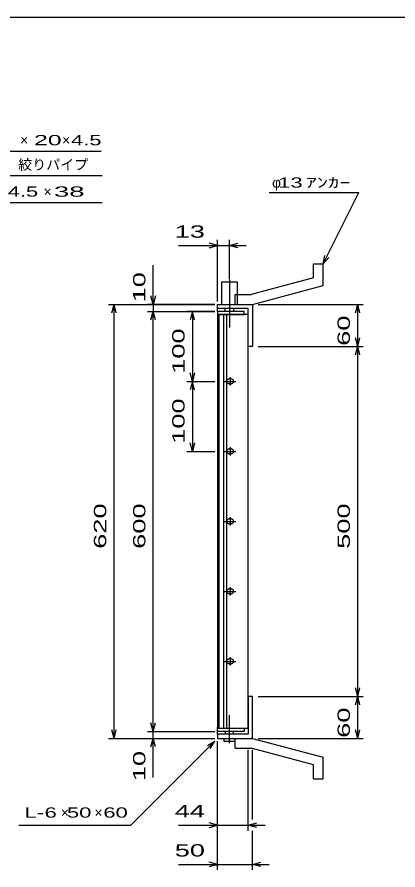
# Model space of a CAD drawing. Units: millimetres, scale not verified. Extents: x -1456 to 1379, y -1028 to 847.
# Drawn here: x -478 to 67, y -371 to 847 of the extents above; entities that cross this region are included whole.
import ezdxf
from ezdxf.enums import TextEntityAlignment as Align

# ---------------------------------------------------------------- set-up
doc = ezdxf.new("R2010")
doc.units = ezdxf.units.MM
doc.header["$LTSCALE"] = 8
doc.linetypes.add('LONG_DASHED_DOTTED', pattern=[15.25, 12, -1.5, 0.25, -1.5])
for name, color, linetype, lineweight in [('0_2', 150, 'Continuous', 25), ('16', 3, 'Continuous', 25), ('19', 6, 'Continuous', 25), ('22', 4, 'Continuous', 25)]:
    doc.layers.add(name, color=color, linetype=linetype, lineweight=lineweight)
doc.styles.add('ベクトル', font='')
doc.styles.get('ベクトル').set_extended_font_data('ベクトル')

msp = doc.modelspace()

# ---------------------------------------------------------------- linework, layer by layer
at = {"layer": '0_2'}
msp.add_line((-1388.8, 847.2), (1379.2, 847.2), dxfattribs=at)
at = {"layer": '16'}
for p, q in [((-153.4, 426.8), (-191.4, 426.8)), ((-191.4, 426.8), (-191.4, 422.3)), ((-153.4, 422.3), (-153.4, 426.8)), ((-191.4, 422.3), (-153.4, 422.3)), ((-191.4, 422.3), (-191.4, -168.7)), ((-147.4, 422.3), (-191.4, 422.3)), ((-189.4, 422.3), (-189.4, -168.7)), ((-182.4, -168.7), (-182.4, 422.3)), ((-178.4, 422.3), (-178.4, -168.7)), ((-147.4, -168.7), (-147.4, 422.3)), ((-171.4, 329.8), (-175.4, 329.8)), ((-173.4, 332.8), (-173.4, 320.8)), ((-181.4, 326.8), (-165.4, 326.8)), ((-175.4, 323.8), (-171.4, 323.8)), ((-173.4, 232.8), (-173.4, 220.8)), ((-181.4, 226.8), (-165.4, 226.8)), ((-171.4, 229.8), (-175.4, 229.8)), ((-175.4, 223.8), (-171.4, 223.8)), ((-181.4, 126.8), (-165.4, 126.8)), ((-171.4, 129.8), (-175.4, 129.8)), ((-175.4, 123.8), (-171.4, 123.8)), ((-173.4, 132.8), (-173.4, 120.8)), ((-181.4, 26.8), (-165.4, 26.8)), ((-171.4, 29.8), (-175.4, 29.8)), ((-173.4, 32.8), (-173.4, 20.8)), ((-175.4, 23.8), (-171.4, 23.8)), ((-171.4, -70.2), (-175.4, -70.2)), ((-173.4, -67.2), (-173.4, -79.2)), ((-181.4, -73.2), (-165.4, -73.2)), ((-175.4, -76.2), (-171.4, -76.2)), ((-191.4, -168.7), (-153.4, -168.7)), ((-191.4, -173.2), (-191.4, -168.7)), ((-191.4, -168.7), (-147.4, -168.7)), ((-153.4, -168.7), (-153.4, -173.2)), ((-153.4, -173.2), (-191.4, -173.2))]:
    msp.add_line(p, q, dxfattribs=at)
for centre, radius, start, end in [((-175.4, 326.8), 3, 90, 270), ((-173.4, 326.8), 4, 46.6, 133.4), ((-171.4, 326.8), 3, 270, 90), ((-173.4, 326.8), 4, 226.6, 313.4), ((-175.4, 226.8), 3, 90, 270), ((-173.4, 226.8), 4, 46.6, 133.4), ((-173.4, 226.8), 4, 226.6, 313.4), ((-171.4, 226.8), 3, 270, 90), ((-175.4, 126.8), 3, 90, 270), ((-173.4, 126.8), 4, 46.6, 133.4), ((-173.4, 126.8), 4, 226.6, 313.4), ((-171.4, 126.8), 3, 270, 90), ((-175.4, 26.8), 3, 90, 270), ((-173.4, 26.8), 4, 46.6, 133.4), ((-171.4, 26.8), 3, 270, 90), ((-173.4, 26.8), 4, 226.6, 313.4), ((-175.4, -73.2), 3, 90, 270), ((-173.4, -73.2), 4, 46.6, 133.4), ((-171.4, -73.2), 3, 270, 90), ((-173.4, -73.2), 4, 226.6, 313.4)]:
    msp.add_arc(centre, radius, start, end, dxfattribs=at)
at = {"layer": '19'}
for p, q in [((-54.4, 494.8), (-40.4, 494.8)), ((-54.4, 474.8), (-54.4, 494.8)), ((-40.4, 463.8), (-40.4, 494.8)), ((-185.4, 436.8), (-185.4, 468.8)), ((-185.4, 468.8), (-163.4, 468.8)), ((-163.4, 468.8), (-163.4, 436.8)), ((-54.4, 474.8), (-143.4, 450.8)), ((-141.4, 436.8), (-40.4, 463.8)), ((-166.4, 450.8), (-143.4, 450.8)), ((-166.4, 436.8), (-166.4, 450.8)), ((-191.4, 426.8), (-191.4, 436.8)), ((-191.4, 430.8), (-191.4, 436.8)), ((-191.4, 436.8), (-142.4, 436.8)), ((-147.4, 430.8), (-191.4, 430.8)), ((-180.4, 426.8), (-180.4, 430.8)), ((-168.4, 430.8), (-168.4, 426.8)), ((-166.4, 436.8), (-141.4, 436.8)), ((-147.4, 376.8), (-147.4, 430.8)), ((-142.4, 436.8), (-141.4, 435.8)), ((-141.4, 435.8), (-141.4, 376.8)), ((-141.4, 376.8), (-147.4, 376.8)), ((-141.4, -123.2), (-147.4, -123.2)), ((-147.4, -123.2), (-147.4, -177.2)), ((-141.4, -182.2), (-141.4, -123.2)), ((-191.4, -177.2), (-191.4, -167.2)), ((-191.4, -177.2), (-191.4, -183.2)), ((-147.4, -177.2), (-191.4, -177.2)), ((-180.4, -173.2), (-180.4, -177.2)), ((-168.4, -177.2), (-168.4, -173.2)), ((-142.4, -183.2), (-141.4, -182.2)), ((-191.4, -183.2), (-142.4, -183.2)), ((-182.4, -183.2), (-182.4, -187.2)), ((-182.4, -187.2), (-166.4, -187.2)), ((-166.4, -183.2), (-141.4, -183.2)), ((-166.4, -197.2), (-166.4, -183.2)), ((-166.4, -187.2), (-166.4, -183.2)), ((-141.4, -183.2), (-40.4, -210.2)), ((-166.4, -197.2), (-143.4, -197.2)), ((-54.4, -221.2), (-143.4, -197.2)), ((-40.4, -241.2), (-40.4, -210.2)), ((-54.4, -241.2), (-54.4, -221.2)), ((-54.4, -241.2), (-40.4, -241.2))]:
    msp.add_line(p, q, dxfattribs=at)
at = {"layer": '19', "linetype": 'LONG_DASHED_DOTTED'}
for p, q in [((-174.4, 471.8), (-174.4, 403.8)), ((-174.4, -190.2), (-174.4, -150.2))]:
    msp.add_line(p, q, dxfattribs=at)
at = {"layer": '22'}
for p, q in [((-725.65, 655.8), (-357.65, 655.8)), ((-708.4, 620.8), (-356.4, 620.8)), ((-117.4, 596.8), (10.6, 596.8)), ((-40.4, 494.8), (10.6, 596.8)), ((-692.2, 582.3), (-356.2, 582.3)), ((-191.4, 520.8), (-203.4, 524)), ((-191.4, 440.8), (-191.4, 528.8)), ((-174.4, 472.8), (-174.4, 528.8)), ((-174.4, 520.8), (-162.4, 524)), ((-247.4, 520.8), (-191.4, 520.8)), ((-203.4, 517.6), (-191.4, 520.8)), ((-191.4, 520.8), (-174.4, 520.8)), ((-162.4, 517.6), (-174.4, 520.8)), ((-174.4, 520.8), (-150.4, 520.8)), ((-40.4, 494.8), (-38, 506.48)), ((-40.4, 494.8), (-32.4, 503.6)), ((-283.4, 436.8), (-283.4, 492.8)), ((-283.4, 436.8), (-286.6, 448.8)), ((-280.2, 448.8), (-283.4, 436.8)), ((-347.4, 436.8), (-195.4, 436.8)), ((-342.6, 424.8), (-339.4, 436.8)), ((-336.2, 424.8), (-339.4, 436.8)), ((-339.4, -183.2), (-339.4, 436.8)), ((-195.4, 436.8), (-291.4, 436.8)), ((-291.4, 426.8), (-195.4, 426.8)), ((-286.6, 414.8), (-283.4, 426.8)), ((-283.4, 436.8), (-283.4, 426.8)), ((-280.2, 414.8), (-283.4, 426.8)), ((-283.4, -173.2), (-283.4, 426.8)), ((-195.4, 426.8), (-235.4, 426.8)), ((-227.4, 426.8), (-230.6, 414.8)), ((-224.2, 414.8), (-227.4, 426.8)), ((-227.4, 426.8), (-227.4, 326.8)), ((-133.4, 436.8), (17, 436.8)), ((5.8, 424.8), (9, 436.8)), ((12.2, 424.8), (9, 436.8)), ((9, 376.8), (9, 436.8)), ((9, 376.8), (5.8, 388.8)), ((9, 376.8), (12.2, 388.8)), ((-133.4, 376.8), (17, 376.8)), ((5.8, 364.8), (9, 376.8)), ((12.2, 364.8), (9, 376.8)), ((9, -123.2), (9, 376.8)), ((-227.4, 326.8), (-230.6, 338.8)), ((-224.2, 338.8), (-227.4, 326.8)), ((-235.4, 326.8), (-195.4, 326.8)), ((-227.4, 326.8), (-230.6, 314.8)), ((-224.2, 314.8), (-227.4, 326.8)), ((-227.4, 326.8), (-227.4, 226.8)), ((-227.4, 226.8), (-230.6, 238.8)), ((-224.2, 238.8), (-227.4, 226.8)), ((-235.4, 226.8), (-195.4, 226.8)), ((9, -123.2), (5.8, -111.2)), ((9, -123.2), (12.2, -111.2)), ((-133.4, -123.2), (17, -123.2)), ((5.8, -135.2), (9, -123.2)), ((12.2, -135.2), (9, -123.2)), ((9, -183.2), (9, -123.2)), ((-283.4, -173.2), (-286.6, -161.2)), ((-283.4, -173.2), (-280.2, -161.2)), ((-339.4, -183.2), (-342.6, -171.2)), ((-339.4, -183.2), (-336.2, -171.2)), ((-291.4, -173.2), (-195.4, -173.2)), ((-283.4, -183.2), (-283.4, -173.2)), ((9, -183.2), (5.8, -171.2)), ((9, -183.2), (12.2, -171.2)), ((-347.4, -183.2), (-195.4, -183.2)), ((-315.4, -307.2), (-195.4, -187.2)), ((-291.4, -183.2), (-195.4, -183.2)), ((-286.6, -195.2), (-283.4, -183.2)), ((-280.2, -195.2), (-283.4, -183.2)), ((-283.4, -239.2), (-283.4, -183.2)), ((-205.8, -193.6), (-195.4, -187.2)), ((-201.8, -197.6), (-195.4, -187.2)), ((-191.4, -315.2), (-191.4, -187.2)), ((-191.4, -371.2), (-191.4, -187.2)), ((-133.4, -183.2), (17, -183.2)), ((-147.4, -315.2), (-147.4, -199.4)), ((-141.4, -299.2), (-141.4, -199.4)), ((-191.4, -307.2), (-203.4, -304)), ((-147.4, -307.2), (-135.4, -304)), ((-475.4, -307.2), (-315.4, -307.2)), ((-247.4, -307.2), (-191.4, -307.2)), ((-203.4, -310.4), (-191.4, -307.2)), ((-191.4, -307.2), (-147.4, -307.2)), ((-135.4, -310.4), (-147.4, -307.2)), ((-147.4, -307.2), (-123.4, -307.2)), ((-141.4, -371.2), (-141.4, -315.2)), ((-247.4, -363.2), (-191.4, -363.2)), ((-191.4, -363.2), (-203.4, -360)), ((-203.4, -366.4), (-191.4, -363.2)), ((-191.4, -363.2), (-141.4, -363.2)), ((-141.4, -363.2), (-129.4, -360)), ((-129.4, -366.4), (-141.4, -363.2)), ((-141.4, -363.2), (-117.4, -363.2))]:
    msp.add_line(p, q, dxfattribs=at)

# ---------------------------------------------------------------- texts
at = {"layer": '22', "color": 2, "style": 'ベクトル'}
for s, p in [('×', (-473.65, 671.4)), ('×', (-413.65, 671.4)), ('絞りパイプ', (-476.4, 636.4)), ('φ', (-113.4, 610.8)), ('×', (-440.2, 597.9)), ('×', (-415.4, -289.2)), ('×', (-367.4, -289.2))]:
    msp.add_text(s, height=14.66, dxfattribs=at).set_placement(p, align=Align.MIDDLE_LEFT)
for s, height, width, p in [('20', 14.66, 1.8, (-453.65, 671.4)), (' 4.5 ', 14.66, 1.6, (-409.65, 671.4)), (' 13 ', 14.66, 1.6, (-113.4, 610.8)), ('ｱﾝｶｰ', 14.66, 1.6, (-65.4, 610.8)), (' 4.5 ', 14.66, 1.6, (-500.2, 597.9)), (' 38 ', 14.66, 2, (-436.2, 597.9)), (' 13 ', 17.6, 1.65, (-263.4, 540.8)), (' 44 ', 17.6, 1.65, (-263.4, -287.2)), ('L-', 14.66, 1.6, (-467.4, -289.2)), (' 6 ', 14.66, 1.6, (-447.4, -289.2)), (' 50 ', 14.66, 1.6, (-415.4, -289.2)), (' 60 ', 14.66, 1.6, (-363.4, -289.2)), (' 50 ', 17.6, 1.65, (-263.4, -343.2))]:
    msp.add_text(s, height=height, dxfattribs=dict(at, width=width)).set_placement(p, align=Align.MIDDLE_LEFT)
at = {"layer": '22', "color": 2, "style": 'ベクトル', "width": 1.65}
for s, p in [(' 10 ', (-303.4, 428.8)), (' 60 ', (-11, 366.8)), (' 100 ', (-247.4, 326.8)), (' 100 ', (-247.4, 226.8)), (' 620 ', (-359.4, 76.8)), (' 600 ', (-303.4, 76.8)), (' 500 ', (-11, 76.8)), (' 60 ', (-11, -193.2)), (' 10 ', (-303.4, -255.2))]:
    msp.add_text(s, height=17.6, rotation=90, dxfattribs=at).set_placement(p, align=Align.MIDDLE_LEFT)

doc.saveas('drawing.dxf')
